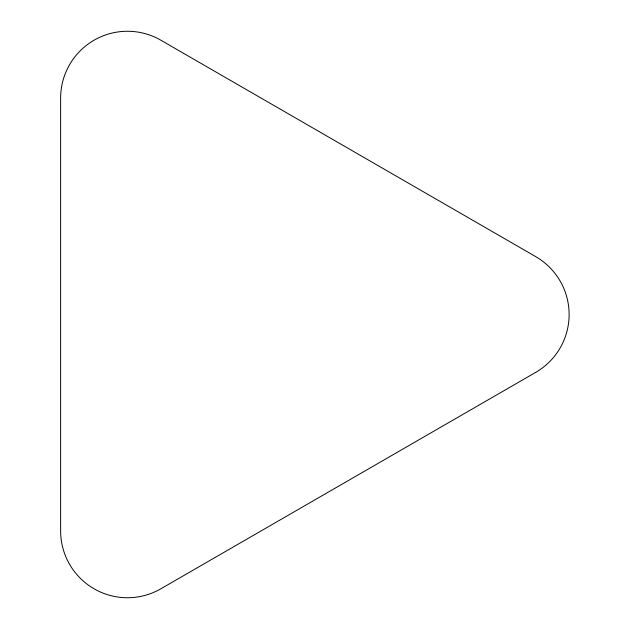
<?xml version="1.0" encoding="UTF-8"?>
<svg xmlns="http://www.w3.org/2000/svg" width="629" height="629" viewBox="0 0 629 629"><rect width="100%" height="100%" fill="white"/><g stroke="black" fill="none" stroke-linecap="round" stroke-linejoin="round"><path stroke-width="0.94" d="M535.704 372.376L160.875 588.783A66.831 66.831 0 0 1 60.628 530.907L60.628 98.093A66.831 66.831 0 0 1 160.875 40.217L535.704 256.624A66.831 66.831 0 0 1 535.704 372.376"/></g></svg>
